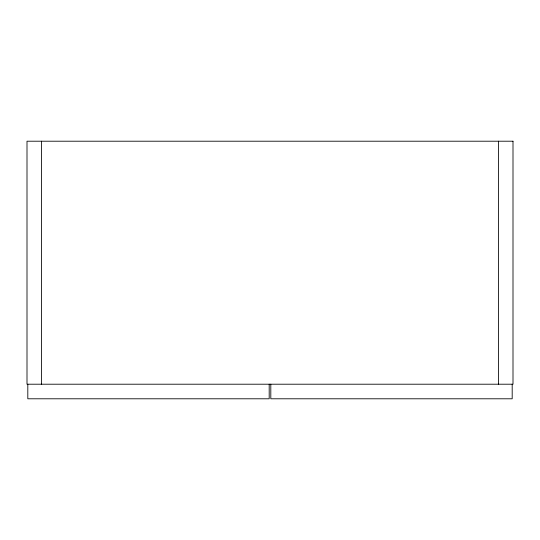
<?xml version="1.0" encoding="UTF-8"?>
<svg xmlns="http://www.w3.org/2000/svg" width="540" height="540" viewBox="0 0 540 540"><rect width="100%" height="100%" fill="white"/><g stroke="black" fill="none" stroke-linecap="round" stroke-linejoin="round"><path stroke-width="0.81" d="M512.19 384.21L512.19 398.79L270.81 398.79L270.81 384.21M498.42 141.21L498.42 384.21M269.19 384.21L269.19 398.79L27.81 398.79L27.81 384.21M41.58 141.21L41.58 384.21M513 141.21L27 141.21L27 384.21L513 384.21L513 141.21"/></g></svg>
